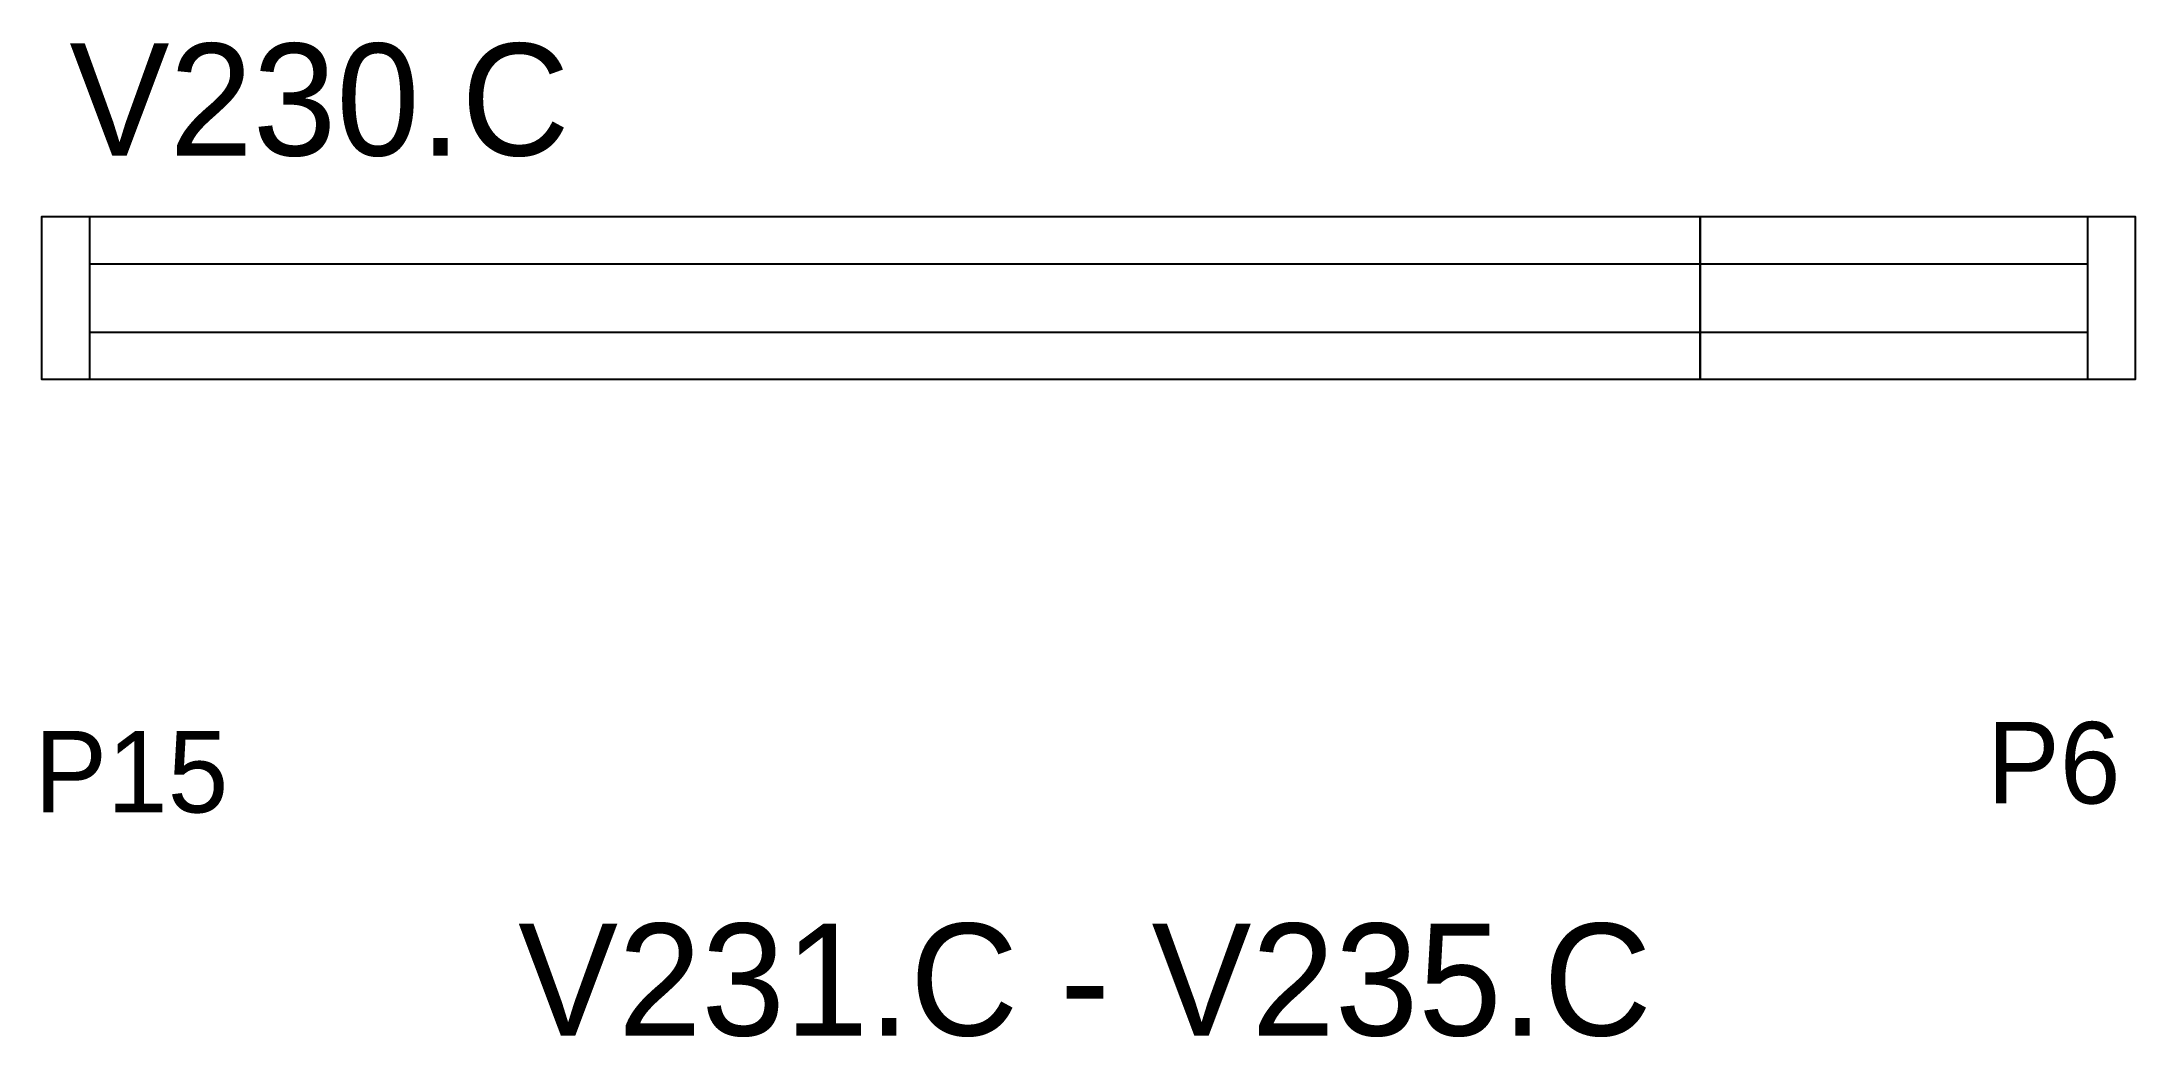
# Model space of a CAD drawing. Header units: metres. Extents: x 2639 to 2947, y 15945 to 16091.
import ezdxf

# ---------------------------------------------------------------- set-up
doc = ezdxf.new("R2010")
doc.units = ezdxf.units.M
for name, color, linetype in [('5', 7, 'Continuous'), ('NOMENCLATURA', 7, 'Continuous'), ('Painéis', 7, 'Continuous'), ('SARR_2.2x7', 7, 'Continuous')]:
    doc.layers.add(name, color=color, linetype=linetype)

msp = doc.modelspace()

# ---------------------------------------------------------------- linework, layer by layer
at = {"layer": 'Painéis', "color": 7, "lineweight": 25}
for points in [[(2883.34, 16041.46), (2639.34, 16041.46), (2639.34, 16065.46), (2883.34, 16065.46)], [(2883.34, 16065.46), (2947.34, 16065.46), (2947.34, 16041.46), (2883.34, 16041.46)]]:
    msp.add_lwpolyline(points, close=True, dxfattribs=at)
at = {"layer": 'SARR_2.2x7', "color": 7, "lineweight": 25}
for p, q in [((2646.34, 16065.46), (2646.34, 16041.46)), ((2940.34, 16065.46), (2940.34, 16041.46)), ((2883.34, 16058.46), (2646.34, 16058.46)), ((2940.34, 16058.46), (2883.34, 16058.46)), ((2646.34, 16048.46), (2883.34, 16048.46)), ((2883.34, 16048.46), (2940.34, 16048.46))]:
    msp.add_line(p, q, dxfattribs=at)

# ---------------------------------------------------------------- texts
at = {"layer": '5', "color": 7, "lineweight": 25}
for s, p in [('P15', (2638.23, 15977.73)), ('P6', (2925.56, 15979.05))]:
    msp.add_text(s, height=12, dxfattribs=at).set_placement(p)
at = {"layer": 'NOMENCLATURA', "color": 7, "lineweight": 25}
for s, p in [('V230.C', (2643.4, 16074.44)), ('V231.C - V235.C', (2709.41, 15944.88))]:
    msp.add_text(s, height=16.5, dxfattribs=at).set_placement(p)

doc.saveas('drawing.dxf')
